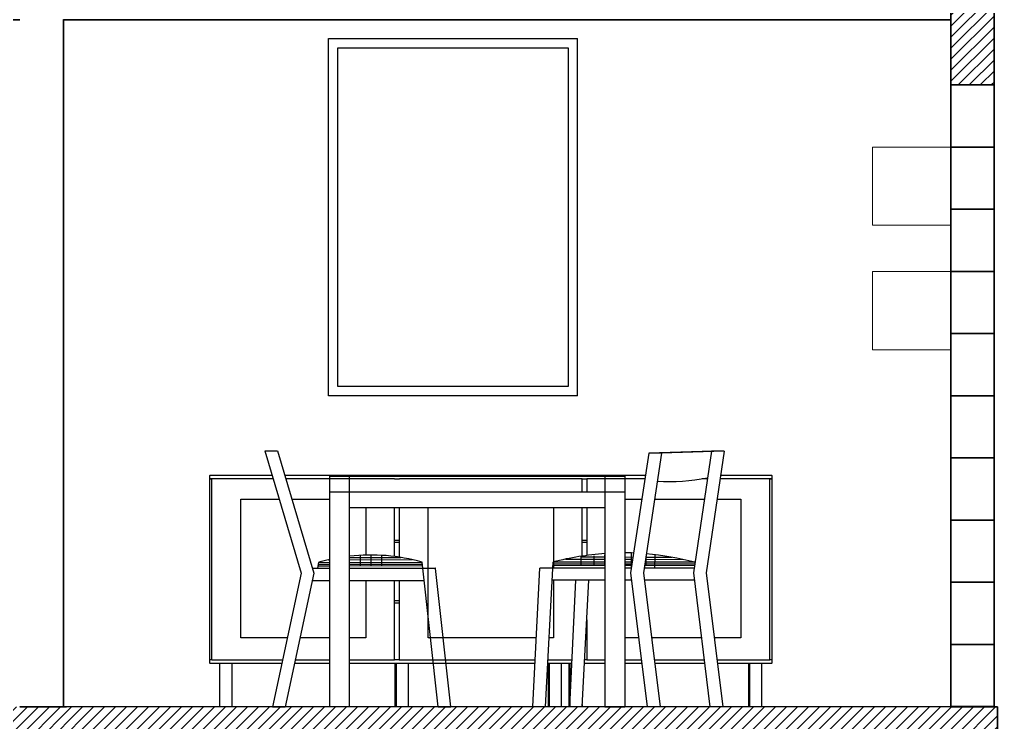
# Model space of a CAD drawing. Header units: metres. Extents: x -90 to 10476, y -9 to 23.
# Drawn here: x -45.351 to -42.208, y 7.3 to 9.561 of the extents above; entities that cross this region are included whole.
import ezdxf

# ---------------------------------------------------------------- set-up
doc = ezdxf.new("R2010")
doc.units = ezdxf.units.M
doc.header["$LTSCALE"] = 5
doc.header["$MEASUREMENT"] = 0
doc.layers.get('0').update_dxf_attribs({"color": 253})
for name, color, linetype, lineweight in [('A-ANNO-NOTE', 7, 'Continuous', 35), ('A-ELEV-MBE1', 7, 'Continuous', 35), ('A-FURN', 253, 'Continuous', 18), ('A-GLAZ-FULL', 4, 'Continuous', 25), ('A-SECT-MCUT', 7, 'Continuous', 35), ('A-SECT-PATT', 8, 'Continuous', 18)]:
    doc.layers.add(name, color=color, linetype=linetype, lineweight=lineweight)
for name, color, linetype in [('ASHADE', 7, 'Continuous'), ('IKE120015-t1', 253, 'Continuous'), ('IKE120015-t2', 253, 'Continuous'), ('IKE120015-t3', 253, 'Continuous')]:
    doc.layers.add(name, color=color, linetype=linetype)

msp = doc.modelspace()

# ---------------------------------------------------------------- hatches: boundary and pattern name
at = {"layer": 'A-SECT-PATT'}
h = msp.add_hatch(dxfattribs=at)
h.set_pattern_fill('ANSI31', color=256, scale=0.2, style=0)
h.set_pattern_definition([(45, (-47.128177, 1.127572), (-0.01767767, 0.01767767), [])])
h.paths.add_polyline_path([(-42.2178, 9.7012), (-42.3578, 9.7012), (-42.3578, 9.3512), (-42.2178, 9.3512)])
h = msp.add_hatch(dxfattribs=at)
h.set_pattern_fill('ANSI31', color=256, scale=0.2, style=0)
h.set_pattern_definition([(45, (-50.12109, 3.721465), (-0.01767767, 0.01767767), [])])
h.paths.add_polyline_path([(-48.2104, 7.2506), (-45.3503, 7.2506), (-45.3503, 7.0006), (-45.2003, 7.0006), (-45.2003, 7.2506), (-42.3579, 7.2506), (-42.3579, 7.0006), (-42.2079, 7.0006), (-42.2079, 7.3506), (-42.3579, 7.3506), (-47.0134, 7.3506), (-48.3504, 7.3506), (-48.3504, 7.0006), (-48.2104, 7.0006)])

# ---------------------------------------------------------------- linework, layer by layer
at = {"color": 251, "true_color": 0x636466}
for p, q in [((-42.3579, 9.2782), (-42.3579, 8.9206)), ((-42.3579, 8.9017), (-42.3579, 8.5439))]:
    msp.add_line(p, q, dxfattribs=at)
at = {"layer": 'A-ANNO-NOTE'}
for p, q in [((-45.2104, 9.5619), (-45.2099, 7.3506)), ((-45.2104, 9.5608), (-42.3579, 9.5608)), ((-45.2003, 7.3506), (-42.3579, 7.3512))]:
    msp.add_line(p, q, dxfattribs=at)
at = {"layer": 'A-ELEV-MBE1'}
msp.add_line((-48.2104, 9.5606), (-45.3505, 9.5608), dxfattribs=at)
msp.add_lwpolyline([(-45.3503, 7.3506), (-45.3503, 7.3506), (-45.2003, 7.3506)], dxfattribs=at)
at = {"layer": 'A-FURN', "color": 251, "true_color": 0x636466}
for p, q in [((-42.6094, 9.1512), (-42.3579, 9.1512)), ((-42.6094, 9.1512), (-42.6094, 8.8997)), ((-42.3579, 8.8997), (-42.6094, 8.8997)), ((-42.6097, 8.7512), (-42.3582, 8.7512)), ((-42.6097, 8.7512), (-42.6097, 8.4993)), ((-42.3582, 8.4993), (-42.6097, 8.4993))]:
    msp.add_line(p, q, dxfattribs=at)
at = {"layer": 'A-FURN'}
msp.add_line((-42.3579, 7.3512), (-42.3579, 9.0512), dxfattribs=at)
at = {"layer": 'A-GLAZ-FULL'}
for p, q in [((-44.3579, 8.3506), (-44.3579, 9.5006)), ((-44.3579, 9.5006), (-43.5579, 9.5006)), ((-43.5579, 8.3506), (-43.5579, 9.5006)), ((-44.3279, 8.3806), (-44.3279, 9.4708)), ((-44.3279, 9.4708), (-43.5879, 9.4708)), ((-43.5879, 9.4708), (-43.5879, 8.3806)), ((-43.5879, 8.3806), (-44.3279, 8.3806)), ((-43.5579, 8.3506), (-44.3579, 8.3506))]:
    msp.add_line(p, q, dxfattribs=at)
at = {"layer": 'A-SECT-MCUT'}
for points in [[(-42.3579, 9.7012), (-42.2179, 9.7012), (-42.2179, 9.3512), (-42.3579, 9.3512)], [(-42.3579, 9.3512), (-42.2179, 9.3512), (-42.2179, 9.1512), (-42.3579, 9.1512)], [(-42.3579, 9.1512), (-42.2179, 9.1512), (-42.2179, 8.9512), (-42.3579, 8.9512)], [(-42.3579, 8.9512), (-42.2179, 8.9512), (-42.2179, 8.7512), (-42.3579, 8.7512)], [(-42.3579, 8.7512), (-42.2179, 8.7512), (-42.2179, 8.5512), (-42.3579, 8.5512)], [(-42.3579, 8.5512), (-42.2179, 8.5512), (-42.2179, 8.3512), (-42.3579, 8.3512)], [(-42.3579, 8.3512), (-42.2179, 8.3512), (-42.2179, 8.1512), (-42.3579, 8.1512)], [(-42.3579, 8.1512), (-42.2179, 8.1512), (-42.2179, 7.9512), (-42.3579, 7.9512)], [(-42.3579, 7.9512), (-42.2179, 7.9512), (-42.2179, 7.7512), (-42.3579, 7.7512)], [(-42.3579, 7.7512), (-42.2179, 7.7512), (-42.2179, 7.5512), (-42.3579, 7.5512)], [(-42.3579, 7.5512), (-42.2179, 7.5512), (-42.2179, 7.3512), (-42.3579, 7.3512)]]:
    msp.add_lwpolyline(points, close=True, dxfattribs=at)
for points in [[(-45.3503, 7.3506), (-45.2003, 7.3506)], [(-42.2079, 7.3506), (-42.2079, 7.0006), (-42.3579, 7.0006), (-42.3579, 7.2506)], [(-42.3579, 7.3506), (-42.2079, 7.3506)]]:
    msp.add_lwpolyline(points, dxfattribs=at)
at = {"layer": 'ASHADE', "color": 251, "true_color": 0x636466}
for p, q in [((-44.5629, 8.1739), (-44.5219, 8.1739)), ((-44.5629, 8.1739), (-44.4465, 7.7807)), ((-44.5219, 8.1739), (-44.4055, 7.7807)), ((-43.123, 8.1732), (-43.3286, 8.1664)), ((-43.0861, 8.1732), (-43.2876, 8.1664)), ((-43.1271, 8.1732), (-43.1853, 7.7813)), ((-43.0861, 8.1732), (-43.1443, 7.7813)), ((-43.0861, 8.1732), (-43.1271, 8.1732)), ((-43.3286, 8.1664), (-43.3869, 7.7813)), ((-43.2876, 8.1664), (-43.3459, 7.7813)), ((-43.2876, 8.1664), (-43.3286, 8.1664)), ((-44.3542, 8.0922), (-43.4055, 8.0922)), ((-44.3542, 7.3505), (-44.3542, 8.0922)), ((-44.2902, 7.3505), (-44.2902, 8.0922)), ((-43.4695, 8.0922), (-43.4695, 7.3505)), ((-43.4055, 8.0922), (-43.4055, 7.3505)), ((-44.3542, 8.0422), (-43.4055, 8.0422)), ((-44.2902, 7.9922), (-43.4695, 7.9922)), ((-44.2902, 7.8309), (-44.126, 7.8312)), ((-44.2563, 7.8379), (-44.2562, 7.8045)), ((-44.2221, 7.8388), (-44.222, 7.8045)), ((-44.1878, 7.8379), (-44.1878, 7.8045)), ((-44.1462, 7.8341), (-44.1462, 7.8341)), ((-43.4695, 7.8316), (-43.5481, 7.8317)), ((-43.5469, 7.8319), (-43.5468, 7.805)), ((-43.5053, 7.8366), (-43.5053, 7.805)), ((-43.471, 7.8394), (-43.4711, 7.805)), ((-43.3794, 7.8314), (-43.4055, 7.8315)), ((-43.3852, 7.8463), (-43.3852, 7.7968)), ((-43.2542, 7.8313), (-43.3385, 7.8314)), ((-43.3378, 7.8347), (-43.3378, 7.805)), ((-43.3094, 7.7968), (-43.3082, 7.8392)), ((-44.4101, 7.7963), (-44.3542, 7.7963)), ((-44.3929, 7.7963), (-44.3896, 7.8151)), ((-44.3891, 7.815), (-44.3542, 7.8151)), ((-44.3891, 7.8089), (-44.3542, 7.809)), ((-44.3891, 7.8041), (-44.3542, 7.8042)), ((-44.358, 7.8235), (-44.3542, 7.8235)), ((-44.2902, 7.8236), (-44.0886, 7.824)), ((-44.2902, 7.8152), (-44.0575, 7.8157)), ((-44.2902, 7.8091), (-44.0575, 7.8096)), ((-44.2902, 7.8043), (-44.0575, 7.8048)), ((-44.2902, 7.7963), (-44.015, 7.7963)), ((-44.1463, 7.8046), (-44.1463, 7.8045)), ((-44.0057, 7.3504), (-44.057, 7.8157)), ((-43.9654, 7.3506), (-44.0145, 7.7958)), ((-43.7008, 7.3511), (-43.6786, 7.7964)), ((-43.4695, 7.7968), (-43.6781, 7.7968)), ((-43.6604, 7.351), (-43.6361, 7.8163)), ((-43.4695, 7.8159), (-43.6356, 7.8162)), ((-43.4695, 7.8099), (-43.6356, 7.8102)), ((-43.4695, 7.8051), (-43.6356, 7.8054)), ((-43.4695, 7.8244), (-43.5948, 7.8246)), ((-43.4695, 7.7968), (-43.5602, 7.7968)), ((-43.3805, 7.8242), (-43.4055, 7.8243)), ((-43.3818, 7.8158), (-43.4055, 7.8158)), ((-43.3827, 7.8097), (-43.4055, 7.8098)), ((-43.3834, 7.8049), (-43.4055, 7.805)), ((-43.3846, 7.7968), (-43.4055, 7.7968)), ((-43.3846, 7.7968), (-43.4055, 7.7968)), ((-43.2255, 7.7968), (-43.3436, 7.7968)), ((-43.1831, 7.7968), (-43.3436, 7.7968)), ((-43.182, 7.8046), (-43.3424, 7.8048)), ((-43.1813, 7.8094), (-43.3417, 7.8097)), ((-43.1804, 7.8154), (-43.3408, 7.8157)), ((-43.2167, 7.8239), (-43.3395, 7.8241)), ((-44.4465, 7.7807), (-44.5386, 7.35)), ((-44.4055, 7.7807), (-44.4976, 7.35)), ((-43.3869, 7.7813), (-43.3335, 7.3506)), ((-43.3459, 7.7813), (-43.2925, 7.3506)), ((-43.1853, 7.7813), (-43.1319, 7.3506)), ((-43.1443, 7.7813), (-43.0909, 7.3506)), ((-44.4105, 7.7573), (-44.3542, 7.7573)), ((-44.2902, 7.7573), (-44.0531, 7.7573)), ((-43.4695, 7.7579), (-43.64, 7.7579)), ((-43.5828, 7.3511), (-43.5626, 7.7579)), ((-43.5425, 7.351), (-43.5212, 7.7579)), ((-43.384, 7.7579), (-43.4055, 7.7579)), ((-43.1824, 7.7579), (-43.343, 7.7579)), ((-44.5386, 7.35), (-44.4976, 7.35)), ((-44.2902, 7.3505), (-44.3542, 7.3505)), ((-44.0052, 7.35), (-43.9659, 7.35)), ((-43.6609, 7.3506), (-43.7003, 7.3506)), ((-43.543, 7.3506), (-43.5823, 7.3506)), ((-43.4695, 7.3505), (-43.4055, 7.3505)), ((-43.2925, 7.3506), (-43.3335, 7.3506)), ((-43.0909, 7.3506), (-43.1319, 7.3506))]:
    msp.add_line(p, q, dxfattribs=at)
for centre, radius, start, end in [((-43.2615, 8.6837), 0.6085, 266.2525, 281.4878), ((-44.2221, 7.2294), 0.6094, 74.3146, 96.4182), ((-43.3939, 6.845), 1.0014, 94.3273, 103.9745), ((-43.4002, 7.6345), 0.2118, 83.7754, 91.4367), ((-43.4272, 6.845), 1.0014, 75.7297, 84.8111), ((-44.3891, 7.815), 0.0005, 105.9183, 169.9946), ((-44.2221, 7.2294), 0.6094, 102.521, 105.9183), ((-44.0575, 7.8157), 0.0005, 6.2875, 73.8483), ((-44.015, 7.7958), 0.0005, 6.2875, 90), ((-43.6781, 7.7963), 0.0005, 90, 173.7125), ((-43.6356, 7.8162), 0.0005, 106.1517, 173.7125), ((-44.3592, 7.3505), 0.0005, 270, 6.2875), ((-44.0052, 7.3505), 0.0005, 186.2875, 270), ((-43.9659, 7.3505), 0.0005, 270, 6.2875), ((-43.7003, 7.3511), 0.0005, 173.7125, 270), ((-43.6609, 7.3511), 0.0005, 270, 353.7125), ((-43.5823, 7.3511), 0.0005, 173.7125, 270), ((-43.543, 7.3511), 0.0005, 270, 353.7125)]:
    msp.add_arc(centre, radius, start, end, dxfattribs=at)
at = {"layer": 'IKE120015-t1', "color": 251, "true_color": 0x636466}
for p, q in [((-44.7409, 8.0933), (-44.7409, 8.0852)), ((-44.7409, 8.0832), (-44.7409, 7.4923)), ((-44.5393, 8.0943), (-44.7399, 8.0943)), ((-44.7329, 8.0842), (-44.7399, 8.0842)), ((-44.7399, 8.0842), (-44.7329, 8.0842)), ((-44.7339, 8.0832), (-44.7339, 7.5023)), ((-44.7329, 8.0842), (-44.7329, 8.0842)), ((-44.7329, 8.0842), (-44.7329, 8.0842)), ((-44.5363, 8.0842), (-44.7329, 8.0842)), ((-43.3395, 8.0943), (-44.4983, 8.0943)), ((-44.146, 8.0842), (-44.4953, 8.0842)), ((-44.146, 8.0842), (-44.1299, 8.0842)), ((-44.146, 8.0842), (-44.146, 8.0842)), ((-44.1299, 8.0842), (-44.1299, 8.0842)), ((-43.543, 8.0842), (-44.1299, 8.0842)), ((-44.1299, 8.0842), (-44.1299, 8.0842)), ((-43.543, 8.0842), (-43.5269, 8.0842)), ((-43.543, 8.0842), (-43.543, 8.0842)), ((-43.543, 8.0842), (-43.543, 8.0832)), ((-43.543, 8.0422), (-43.543, 8.0832)), ((-43.5279, 8.0832), (-43.5279, 8.0422)), ((-43.3411, 8.0842), (-43.5269, 8.0842)), ((-43.1403, 8.0842), (-43.1572, 8.0842)), ((-42.94, 8.0842), (-43.0993, 8.0842)), ((-42.9329, 8.0943), (-43.0978, 8.0943)), ((-42.9329, 8.0842), (-42.94, 8.0842)), ((-42.94, 8.0842), (-42.9329, 8.0842)), ((-42.94, 8.0842), (-42.94, 8.0842)), ((-42.94, 8.0842), (-42.94, 8.0832)), ((-42.94, 7.5023), (-42.94, 8.0832)), ((-42.9329, 8.0943), (-42.9329, 8.0942)), ((-42.9329, 8.0842), (-42.9329, 8.0842)), ((-42.9329, 8.0842), (-42.9329, 8.0842)), ((-42.9319, 8.0852), (-42.9319, 8.0933)), ((-42.9319, 7.4923), (-42.9319, 8.0832)), ((-44.146, 7.8341), (-44.146, 7.9922)), ((-44.1309, 7.9922), (-44.1309, 7.832)), ((-43.543, 7.8352), (-43.543, 7.9922)), ((-43.5279, 7.9922), (-43.5279, 7.8373)), ((-44.1309, 7.8859), (-44.146, 7.8859)), ((-44.146, 7.8799), (-44.1309, 7.8799)), ((-43.5279, 7.8859), (-43.543, 7.8859)), ((-43.543, 7.8799), (-43.5279, 7.8799)), ((-44.146, 7.5023), (-44.146, 7.7573)), ((-44.1309, 7.7573), (-44.1309, 7.5023)), ((-44.1309, 7.6916), (-44.146, 7.6916)), ((-44.146, 7.6856), (-44.1309, 7.6856)), ((-43.5279, 7.6308), (-43.5279, 7.5023)), ((-44.7409, 7.5003), (-44.7409, 7.4923)), ((-44.7409, 7.4923), (-44.7409, 7.4923)), ((-44.7409, 7.4923), (-44.7409, 7.4923)), ((-44.7409, 7.4923), (-44.7409, 7.4923)), ((-44.7329, 7.5013), (-44.7399, 7.5013)), ((-44.7399, 7.4913), (-44.7319, 7.4913)), ((-44.7399, 7.4913), (-44.7399, 7.4913)), ((-44.7399, 7.4913), (-44.5084, 7.4913)), ((-44.7329, 7.5013), (-44.7329, 7.5013)), ((-44.7329, 7.5013), (-44.5063, 7.5013)), ((-44.7329, 7.5013), (-44.7329, 7.5013)), ((-44.4674, 7.4913), (-44.3542, 7.4913)), ((-44.4653, 7.5013), (-44.3542, 7.5013)), ((-44.2902, 7.5013), (-44.146, 7.5013)), ((-44.2902, 7.4913), (-43.6938, 7.4913)), ((-44.146, 7.5023), (-44.146, 7.5013)), ((-44.1306, 7.5013), (-44.146, 7.5013)), ((-44.146, 7.5013), (-44.146, 7.5013)), ((-44.1299, 7.5013), (-44.1299, 7.5013)), ((-44.1299, 7.5013), (-43.6933, 7.5013)), ((-44.1299, 7.5013), (-44.1299, 7.5013)), ((-43.6531, 7.4913), (-43.5759, 7.4913)), ((-43.6526, 7.5013), (-43.5754, 7.5013)), ((-43.5352, 7.4913), (-43.4695, 7.4913)), ((-43.5276, 7.5013), (-43.5347, 7.5013)), ((-43.5269, 7.5013), (-43.5269, 7.5013)), ((-43.5269, 7.5013), (-43.4695, 7.5013)), ((-43.5269, 7.5013), (-43.5269, 7.5013)), ((-43.4055, 7.5013), (-43.3522, 7.5013)), ((-43.4055, 7.4913), (-43.3509, 7.4913)), ((-43.3112, 7.5013), (-43.1506, 7.5013)), ((-43.3099, 7.4913), (-43.1494, 7.4913)), ((-43.1096, 7.5013), (-42.94, 7.5013)), ((-43.1084, 7.4913), (-42.9329, 7.4913)), ((-42.941, 7.4913), (-42.9329, 7.4913)), ((-42.94, 7.5023), (-42.94, 7.5013)), ((-42.9319, 7.5013), (-42.94, 7.5013)), ((-42.94, 7.5013), (-42.94, 7.5013)), ((-42.9329, 7.4913), (-42.9329, 7.4913)), ((-42.9319, 7.4923), (-42.9319, 7.4923)), ((-42.9319, 7.4923), (-42.9319, 7.4923))]:
    msp.add_line(p, q, dxfattribs=at)
for centre, radius, start, end in [((-44.7399, 8.0933), 0.00101, 90, 180), ((-44.7399, 8.0852), 0.00101, 180, 270), ((-44.7399, 8.0832), 0.00101, 90, 180), ((-44.7328, 8.0831), 0.00109, 94.3216, 184.3216), ((-43.5269, 8.0832), 0.001, 90, 180), ((-42.9331, 8.0931), 0.0012, 351.3026, 81.3009), ((-42.9331, 8.0854), 0.0012, 278.6991, 8.6974), ((-42.9331, 8.083), 0.0012, 8.7062, 81.2939), ((-44.7399, 7.5003), 0.00104, 91.6985, 181.6985), ((-44.7399, 7.5003), 0.001, 150, 165), ((-44.7399, 7.4923), 0.00104, 178.3015, 268.3015), ((-44.7328, 7.5024), 0.00112, 174.2664, 264.2664), ((-44.1299, 7.5023), 0.001, 180, 270), ((-43.5269, 7.5023), 0.001, 180, 270), ((-42.9331, 7.4924), 0.00115, 276.6575, 353.3355)]:
    msp.add_arc(centre, radius, start, end, dxfattribs=at)
at = {"layer": 'IKE120015-t2', "color": 251, "true_color": 0x636466}
for p, q in [((-44.6404, 7.5727), (-44.6404, 8.0189)), ((-44.6404, 8.0189), (-44.517, 8.0189)), ((-44.476, 8.0189), (-44.3542, 8.0189)), ((-43.4055, 8.0189), (-43.3509, 8.0189)), ((-43.3099, 8.0189), (-43.15, 8.0189)), ((-43.109, 8.0189), (-43.0324, 8.0189)), ((-43.0324, 8.0189), (-43.0324, 7.5727)), ((-44.2384, 7.9922), (-44.2384, 7.8386)), ((-44.0374, 7.5727), (-44.0374, 7.9922)), ((-43.6354, 7.9922), (-43.6354, 7.7968)), ((-44.2384, 7.7573), (-44.2384, 7.5727)), ((-43.6354, 7.7579), (-43.6354, 7.5727)), ((-44.491, 7.5727), (-44.6404, 7.5727)), ((-44.3542, 7.5727), (-44.45, 7.5727)), ((-44.2384, 7.5727), (-44.2902, 7.5727)), ((-43.6898, 7.5727), (-44.0374, 7.5727)), ((-43.6354, 7.5727), (-43.6489, 7.5727)), ((-43.361, 7.5727), (-43.4055, 7.5727)), ((-43.1595, 7.5727), (-43.32, 7.5727)), ((-43.0324, 7.5727), (-43.1185, 7.5727))]:
    msp.add_line(p, q, dxfattribs=at)
at = {"layer": 'IKE120015-t3', "color": 251, "true_color": 0x636466}
for p, q in [((-44.708, 7.4913), (-44.708, 7.3506)), ((-44.6678, 7.3506), (-44.6678, 7.4913)), ((-44.1444, 7.4913), (-44.1444, 7.3506)), ((-44.1409, 7.4913), (-44.1409, 7.3506)), ((-44.1007, 7.3506), (-44.1007, 7.4913)), ((-43.6525, 7.4913), (-43.6525, 7.3506)), ((-43.649, 7.4913), (-43.649, 7.3506)), ((-43.6088, 7.3506), (-43.6088, 7.4913)), ((-43.5858, 7.4913), (-43.5858, 7.3506)), ((-43.5823, 7.4913), (-43.5823, 7.3506)), ((-43.0085, 7.4913), (-43.0085, 7.3506)), ((-43.0051, 7.4913), (-43.0051, 7.3506)), ((-42.9649, 7.3506), (-42.9649, 7.4913)), ((-43.5421, 7.3506), (-43.5421, 7.3583)), ((-44.7053, 7.3506), (-44.708, 7.3506)), ((-44.7021, 7.3506), (-44.7053, 7.3506)), ((-44.6979, 7.3506), (-44.7021, 7.3506)), ((-44.6931, 7.3506), (-44.6979, 7.3506)), ((-44.6879, 7.3506), (-44.6931, 7.3506)), ((-44.6827, 7.3506), (-44.6879, 7.3506)), ((-44.6778, 7.3506), (-44.6827, 7.3506)), ((-44.6737, 7.3506), (-44.6778, 7.3506)), ((-44.6705, 7.3506), (-44.6737, 7.3506)), ((-44.6685, 7.3506), (-44.6705, 7.3506)), ((-44.6678, 7.3506), (-44.6685, 7.3506)), ((-44.1437, 7.3506), (-44.1444, 7.3506)), ((-44.1417, 7.3506), (-44.1437, 7.3506)), ((-44.141, 7.3506), (-44.1417, 7.3506)), ((-44.1403, 7.3506), (-44.1409, 7.3506)), ((-44.1382, 7.3506), (-44.1403, 7.3506)), ((-44.126, 7.3506), (-44.1382, 7.3506)), ((-44.1208, 7.3506), (-44.126, 7.3506)), ((-44.1156, 7.3506), (-44.1208, 7.3506)), ((-44.1034, 7.3506), (-44.1156, 7.3506)), ((-44.1014, 7.3506), (-44.1034, 7.3506)), ((-44.1007, 7.3506), (-44.1014, 7.3506)), ((-43.6518, 7.3506), (-43.6525, 7.3506)), ((-43.6498, 7.3506), (-43.6518, 7.3506)), ((-43.6491, 7.3506), (-43.6498, 7.3506)), ((-43.6483, 7.3506), (-43.649, 7.3506)), ((-43.6463, 7.3506), (-43.6483, 7.3506)), ((-43.6289, 7.3506), (-43.6463, 7.3506)), ((-43.6237, 7.3506), (-43.6289, 7.3506)), ((-43.6189, 7.3506), (-43.6237, 7.3506)), ((-43.6115, 7.3506), (-43.6189, 7.3506)), ((-43.6095, 7.3506), (-43.6115, 7.3506)), ((-43.6088, 7.3506), (-43.6095, 7.3506)), ((-43.5831, 7.3506), (-43.5858, 7.3506)), ((-43.5824, 7.3506), (-43.5831, 7.3506)), ((-43.5816, 7.3506), (-43.5823, 7.3506)), ((-43.5796, 7.3506), (-43.5816, 7.3506)), ((-43.5723, 7.3506), (-43.5796, 7.3506)), ((-43.5674, 7.3506), (-43.5723, 7.3506)), ((-43.5622, 7.3506), (-43.5674, 7.3506)), ((-43.557, 7.3506), (-43.5622, 7.3506)), ((-43.5522, 7.3506), (-43.557, 7.3506)), ((-43.548, 7.3506), (-43.5522, 7.3506)), ((-43.5448, 7.3506), (-43.548, 7.3506)), ((-43.5428, 7.3506), (-43.5448, 7.3506)), ((-43.5421, 7.3506), (-43.5428, 7.3506)), ((-43.0078, 7.3506), (-43.0085, 7.3506)), ((-43.0052, 7.3506), (-43.0078, 7.3506)), ((-43.0044, 7.3506), (-43.0051, 7.3506)), ((-43.0024, 7.3506), (-43.0044, 7.3506)), ((-42.995, 7.3506), (-43.0024, 7.3506)), ((-42.9902, 7.3506), (-42.995, 7.3506)), ((-42.985, 7.3506), (-42.9902, 7.3506)), ((-42.9798, 7.3506), (-42.985, 7.3506)), ((-42.9749, 7.3506), (-42.9798, 7.3506)), ((-42.9675, 7.3506), (-42.9749, 7.3506)), ((-42.9655, 7.3506), (-42.9675, 7.3506)), ((-42.9649, 7.3506), (-42.9655, 7.3506))]:
    msp.add_line(p, q, dxfattribs=at)

doc.saveas('drawing.dxf')
